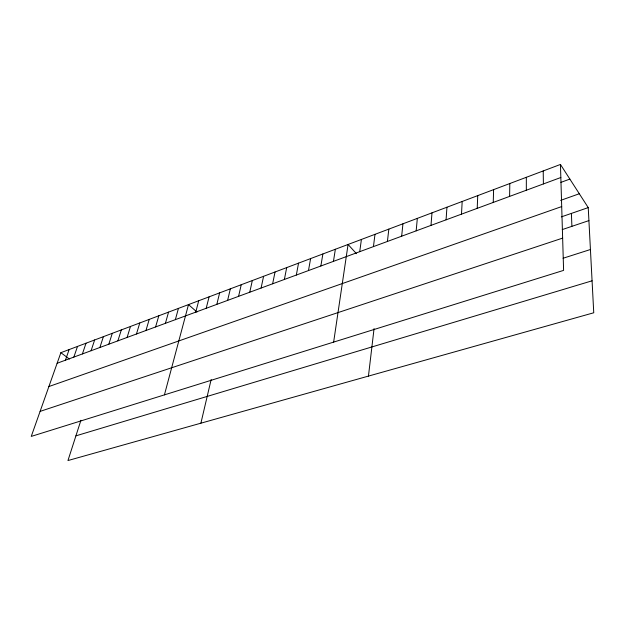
<?xml version="1.0" encoding="UTF-8"?>
<svg xmlns="http://www.w3.org/2000/svg" width="625" height="625" viewBox="0 0 625 625"><rect width="100%" height="100%" fill="white"/><g stroke="black" fill="none" stroke-linecap="round" stroke-linejoin="round"><path stroke-width="0.94" d="M526.328 190.234L526.336 177.305M509.617 196.398L509.805 183.539M493.242 202.438L493.609 189.641M477.203 208.352L477.742 195.617M461.484 214.148L462.188 201.477M446.078 219.828L446.938 207.227M430.984 225.391L431.992 212.859M416.172 230.852L417.328 218.383M401.656 236.211L402.945 223.797M387.414 241.461L388.836 229.117M368.453 376.094L374.062 328.609M373.438 246.617L374.992 234.328M359.727 251.672L361.406 239.453M333.641 342.102L348.07 244.477L356.445 253.68M333.453 261.359L335.359 249.266M320.859 266L322.875 253.969M308.484 270.562L310.602 258.594M296.328 275.047L298.547 263.133M284.383 279.453L286.695 267.602M272.641 283.789L275.039 271.992M261.094 288.039L263.586 276.305M249.75 292.227L252.32 280.555M238.586 296.344L241.242 284.727M200.898 423.18L211.156 379.508M227.617 300.391L230.352 288.828M216.82 304.367L219.633 292.867M206.203 308.289L209.086 296.844M195.758 312.141L198.711 300.75M164.43 394.875L188.5 304.602L196.945 312.023M175.359 319.656L178.445 308.383M165.406 323.328L168.555 312.117M155.602 326.945L158.812 315.781M145.961 330.5L149.227 319.398M136.461 334.008L139.781 322.953M127.102 337.453L130.484 326.461M117.891 340.852L121.32 329.906M108.82 344.195L112.297 333.312M80.922 420.289L67.961 460.547L593.75 312.773L588.234 207.602L560.445 164.453L60.867 352.688L31.25 436.406L563.602 270.383L560.445 164.453M99.883 347.492L103.406 336.656M91.078 350.742L94.648 339.961M82.406 353.938L86.016 343.211M73.852 357.094L77.516 346.414M65.43 360.195L69.133 349.57M57.125 363.258L560.836 177.508M560.867 182.383L569.867 179.086M560.602 200.391L579.312 193.75M48.891 386.539L561.703 206.57M561.328 216.883L588.234 207.602M562.242 229.594L588.914 220.602M40.102 411.391L562.641 238.109M563.094 258.242L590.43 249.516M75.906 435.852L592.078 280.812M60.867 352.688L69.391 359.031M571.406 213.406L571.898 226.336M543.211 170.953L543.398 183.938"/></g></svg>
